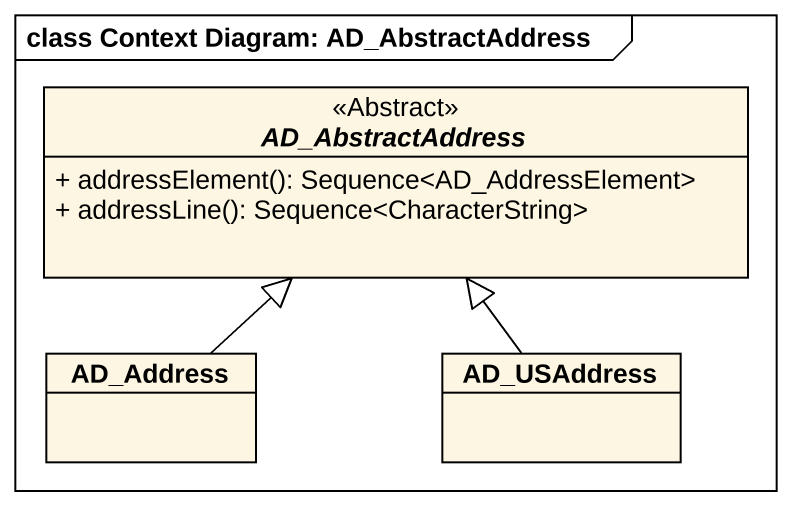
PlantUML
@startuml
mainframe class Context Diagram: AD_AbstractAddress
hide circle
hide empty members
skinparam classAttributeIconSize 0
abstract class AD_AbstractAddress <<Abstract>> {
  + addressElement(): Sequence<AD_AddressElement>
  + addressLine(): Sequence<CharacterString>
}
class AD_Address
class AD_USAddress
AD_Address -up-|> AD_AbstractAddress
AD_USAddress -up-|> AD_AbstractAddress
@enduml
